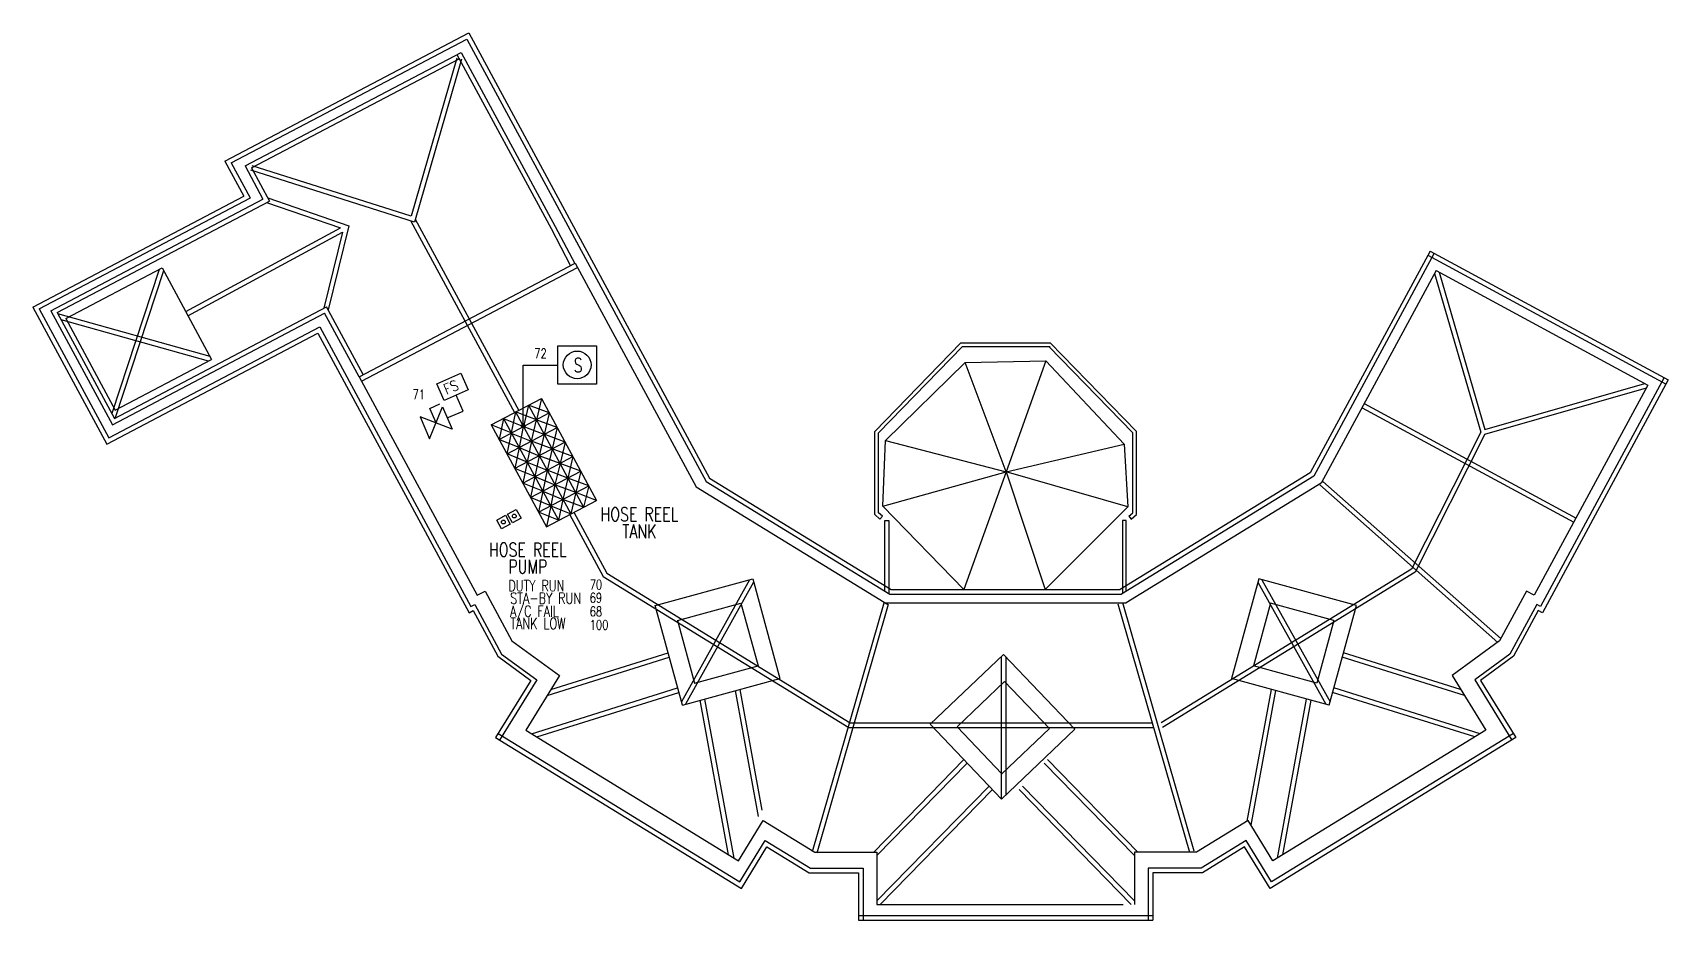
# Model space of a CAD drawing. Extents: x -2888 to 8486, y -2377 to 1555.
# Drawn here: x 6115.8 to 6381.2, y -202.3 to -58.3 of the extents above; entities that cross this region are included whole.
import ezdxf
from ezdxf.enums import TextEntityAlignment as Align

# ---------------------------------------------------------------- set-up
doc = ezdxf.new("R2010")
doc.units = 0
doc.layers.get('0').update_dxf_attribs({"linetype": 'CONTINUOUS'})
doc.layers.add('MIMIC_SIZE', color=7, linetype='CONTINUOUS')
doc.styles.add('PLOT02__REVB$0$NARROW', font='SIMPLEX', dxfattribs={"width": 0.75})
doc.styles.add('ROMANS', font='ROMANS.SHX', dxfattribs={"width": 0.8})

msp = doc.modelspace()

# ---------------------------------------------------------------- linework, layer by layer
at = {"color": 1}
for p, q in [((6180.169, -124.161), (6182.265, -118.978)), ((6180.194, -119.226), (6181.844, -118.51)), ((6181.214, -121.576), (6180.194, -119.226)), ((6182.265, -118.978), (6183.826, -122.574)), ((6185.603, -119.662), (6184.482, -117.078)), ((6183.826, -122.574), (6178.616, -120.583)), ((6178.616, -120.583), (6180.169, -124.161)), ((6183.044, -120.773), (6185.603, -119.662))]:
    msp.add_line(p, q, dxfattribs=at)
for points in [[(6200.971, -109.07), (6207.235, -109.07), (6207.235, -115.272), (6200.971, -115.272)], [(6182.531, -117.925), (6181.358, -115.222), (6185.261, -113.529), (6186.434, -116.231)]]:
    msp.add_lwpolyline(points, close=True, dxfattribs=at)
at = {"color": 1, "linetype": 'BYBLOCK'}
for centre, radius in [((6204.114, -112.17), 2.25), ((6195.36, -122.1), 0.299)]:
    msp.add_circle(centre, radius, dxfattribs=at)
at = {"layer": 'MIMIC_SIZE', "color": 0}
for p, q in [((6146.943, -79.103), (6186.527, -58.291)), ((6186.527, -58.291), (6225.602, -130.536)), ((6147.982, -79.419), (6186.214, -59.318)), ((6186.214, -59.318), (6225.028, -131.08)), ((6150.229, -79.905), (6185.283, -61.474)), ((6151.268, -80.221), (6184.97, -62.501)), ((6184.603, -62.395), (6177.183, -88.055)), ((6185.337, -62.607), (6177.699, -89.02)), ((6184.611, -61.838), (6199.878, -90.063)), ((6185.283, -61.474), (6200.549, -89.7)), ((6146.943, -79.103), (6150.015, -84.782)), ((6147.982, -79.419), (6151.054, -85.098)), ((6150.229, -79.905), (6153.134, -85.276)), ((6177.699, -89.02), (6151.152, -80.585)), ((6151.268, -80.221), (6154.173, -85.593)), ((6177.183, -88.055), (6151.384, -79.857)), ((6115.769, -102.787), (6150.015, -84.782)), ((6116.808, -103.104), (6151.103, -85.072)), ((6118.707, -103.377), (6153.134, -85.276)), ((6119.747, -103.693), (6154.173, -85.593)), ((6153.709, -85.837), (6165.685, -89.961)), ((6153.905, -85.096), (6167.086, -89.636)), ((6140.594, -103.532), (6165.685, -89.961)), ((6167.086, -89.636), (6163.719, -103.242)), ((6177.15, -88.845), (6193.947, -119.902)), ((6177.843, -88.522), (6194.623, -119.547)), ((6199.873, -90.055), (6203.042, -96.082)), ((6200.549, -89.7), (6203.718, -95.727)), ((6140.957, -104.204), (6166.053, -90.63)), ((6166.053, -90.63), (6162.997, -102.981)), ((6342.518, -93.708), (6323.056, -129.692)), ((6343.19, -94.072), (6323.63, -130.235)), ((6342.155, -94.38), (6380.795, -115.279)), ((6342.518, -93.708), (6381.158, -114.608)), ((6121.143, -104.658), (6136.762, -96.446)), ((6136.276, -96.702), (6128.59, -120.044)), ((6137.012, -96.908), (6129.154, -120.775)), ((6136.762, -96.446), (6144.79, -111.289)), ((6168.735, -114.12), (6203.789, -95.69)), ((6169.098, -114.792), (6204.152, -96.361)), ((6203.789, -95.69), (6223.405, -131.958)), ((6343.506, -96.867), (6324.85, -131.36)), ((6343.248, -97.345), (6350.734, -123.065)), ((6343.506, -96.867), (6377.854, -115.444)), ((6343.978, -97.122), (6351.404, -122.632)), ((6115.769, -102.787), (6127.808, -125.047)), ((6116.808, -103.104), (6128.121, -124.019)), ((6118.707, -103.377), (6128.71, -121.871)), ((6129.023, -120.843), (6163.449, -102.743)), ((6169.406, -113.757), (6163.449, -102.743)), ((6119.747, -103.693), (6129.023, -120.843)), ((6144.537, -110.822), (6119.859, -103.902)), ((6144.298, -111.548), (6120.365, -104.837)), ((6121.143, -104.658), (6129.171, -119.501)), ((6128.121, -124.019), (6162.367, -106.014)), ((6128.71, -121.871), (6163.137, -103.77)), ((6162.367, -106.014), (6186.884, -151.344)), ((6168.735, -114.12), (6163.137, -103.77)), ((6127.808, -125.047), (6162.054, -107.041)), ((6162.054, -107.041), (6186.576, -152.379)), ((6252.395, -122.967), (6266.369, -108.585)), ((6266.369, -108.585), (6280.885, -108.585)), ((6294.859, -122.967), (6280.885, -108.585)), ((6129.171, -119.501), (6144.79, -111.289)), ((6253.002, -123.214), (6266.625, -109.192)), ((6266.625, -109.192), (6280.885, -109.192)), ((6294.253, -123.214), (6280.629, -109.192)), ((6267.047, -111.784), (6254.156, -124.449)), ((6267.047, -111.784), (6280.154, -111.495)), ((6273.709, -129.516), (6267.047, -111.784)), ((6280.154, -111.495), (6273.709, -129.516)), ((6292.851, -125.03), (6280.154, -111.495)), ((6168.735, -114.12), (6187.894, -149.543)), ((6351.404, -122.632), (6377.374, -115.185)), ((6351.409, -123.424), (6377.6, -115.914)), ((6377.854, -115.444), (6359.411, -149.543)), ((6380.487, -114.244), (6360.42, -151.344)), ((6381.158, -114.608), (6360.729, -152.379)), ((6331.473, -119.114), (6365.821, -137.692)), ((6331.837, -118.443), (6366.184, -137.02)), ((6252.395, -136.464), (6252.395, -122.967)), ((6253.002, -136.186), (6253.002, -123.214)), ((6253.713, -135.109), (6254.156, -124.449)), ((6254.156, -124.449), (6273.709, -129.516)), ((6294.253, -136.186), (6294.253, -123.214)), ((6294.859, -136.464), (6294.859, -122.967)), ((6350.734, -123.065), (6339.489, -145.282)), ((6351.409, -123.424), (6340.072, -145.82)), ((6273.709, -129.516), (6292.851, -125.03)), ((6292.851, -125.03), (6293.444, -135.198)), ((6253.713, -135.109), (6273.709, -129.516)), ((6273.709, -129.516), (6266.88, -148.61)), ((6273.709, -129.516), (6280.03, -148.61)), ((6293.444, -135.198), (6273.709, -129.516)), ((6323.056, -129.692), (6292.209, -148.61)), ((6223.405, -131.958), (6254.623, -151.104)), ((6225.028, -131.08), (6254.856, -149.374)), ((6225.602, -130.536), (6255.072, -148.61)), ((6323.63, -130.235), (6292.424, -149.374)), ((6324.85, -131.36), (6293.168, -150.791)), ((6324.597, -131.646), (6353.516, -157.203)), ((6325.103, -131.074), (6354.022, -156.63)), ((6266.88, -148.61), (6253.713, -135.109)), ((6280.03, -148.61), (6293.444, -135.198)), ((6202.875, -136.408), (6208.341, -146.515)), ((6203.568, -136.085), (6208.915, -145.971)), ((6253.242, -137.194), (6252.395, -136.464)), ((6253.638, -136.734), (6253.002, -136.186)), ((6253.638, -136.734), (6253.242, -137.194)), ((6254.06, -148.902), (6254.06, -137.399)), ((6254.06, -137.399), (6254.667, -137.399)), ((6254.667, -137.399), (6254.667, -149.266)), ((6293.194, -137.399), (6292.587, -137.399)), ((6292.587, -137.399), (6292.587, -149.266)), ((6293.194, -148.902), (6293.194, -137.399)), ((6293.616, -136.734), (6294.253, -136.186)), ((6293.616, -136.734), (6294.012, -137.194)), ((6294.012, -137.194), (6294.859, -136.464)), ((6339.489, -145.282), (6298.849, -170.207)), ((6340.072, -145.82), (6299.064, -170.97)), ((6208.341, -146.515), (6248.216, -170.97)), ((6208.915, -145.971), (6248.432, -170.207)), ((6216.763, -151.192), (6232.596, -146.871)), ((6232.08, -147.011), (6221.034, -166.839)), ((6232.739, -147.397), (6221.693, -167.225)), ((6232.596, -146.871), (6237.01, -163.045)), ((6255.072, -148.61), (6292.209, -148.61)), ((6314.709, -146.871), (6310.294, -163.045)), ((6314.565, -147.397), (6325.611, -167.225)), ((6330.541, -151.192), (6314.709, -146.871)), ((6315.224, -147.011), (6326.27, -166.839)), ((6186.884, -151.344), (6187.492, -151.015)), ((6187.492, -151.015), (6191.855, -159.081)), ((6187.894, -149.543), (6189.173, -148.851)), ((6189.173, -148.851), (6193.536, -156.917)), ((6221.178, -167.366), (6216.763, -151.192)), ((6220.39, -153.625), (6230.677, -150.817)), ((6230.677, -150.817), (6233.46, -161.011)), ((6242.319, -191.109), (6253.918, -150.791)), ((6243.053, -191.32), (6254.652, -151.002)), ((6253.918, -150.791), (6293.168, -150.791)), ((6254.856, -149.374), (6292.424, -149.374)), ((6303.499, -191.283), (6291.9, -150.965)), ((6304.233, -191.072), (6292.634, -150.754)), ((6316.627, -150.817), (6313.845, -161.011)), ((6326.915, -153.625), (6316.627, -150.817)), ((6326.127, -167.366), (6330.541, -151.192)), ((6358.131, -148.851), (6353.769, -156.917)), ((6359.813, -151.015), (6355.45, -159.081)), ((6359.411, -149.543), (6358.131, -148.851)), ((6360.42, -151.344), (6359.813, -151.015)), ((6186.576, -152.379), (6187.247, -152.016)), ((6187.247, -152.016), (6191.247, -159.41)), ((6220.39, -153.625), (6223.172, -163.819)), ((6326.915, -153.625), (6324.132, -163.819)), ((6360.057, -152.016), (6356.058, -159.41)), ((6360.729, -152.379), (6360.057, -152.016)), ((6191.855, -159.081), (6197.552, -163.259)), ((6193.536, -156.917), (6201.231, -162.559)), ((6199.846, -164.809), (6218.855, -158.854)), ((6261.402, -170.445), (6273.29, -159.131)), ((6273.29, -159.131), (6284.849, -171.276)), ((6347.458, -164.809), (6328.45, -158.854)), ((6353.769, -156.917), (6346.074, -162.559)), ((6355.45, -159.081), (6349.752, -163.259)), ((6191.247, -159.41), (6196.606, -163.34)), ((6199.236, -165.801), (6219.056, -159.591)), ((6223.172, -163.819), (6233.46, -161.011)), ((6272.909, -159.494), (6272.909, -182.536)), ((6273.672, -159.532), (6273.672, -181.912)), ((6324.132, -163.819), (6313.845, -161.011)), ((6348.068, -165.801), (6328.249, -159.591)), ((6356.058, -159.41), (6350.698, -163.34)), ((6196.606, -163.34), (6190.886, -172.637)), ((6197.552, -163.259), (6191.537, -173.037)), ((6201.231, -162.559), (6195.771, -171.433)), ((6221.178, -167.366), (6237.01, -163.045)), ((6265.749, -170.866), (6273.473, -163.515)), ((6273.473, -163.515), (6280.759, -171.17)), ((6326.127, -167.366), (6310.294, -163.045)), ((6346.074, -162.559), (6351.533, -171.433)), ((6349.752, -163.259), (6355.768, -173.037)), ((6350.698, -163.34), (6356.418, -172.637)), ((6196.684, -171.993), (6220.412, -164.559)), ((6197.548, -172.522), (6220.613, -165.296)), ((6228.694, -191.624), (6224.091, -166.571)), ((6229.569, -192.161), (6224.831, -166.369)), ((6233.559, -185.401), (6229.806, -164.973)), ((6234.151, -184.399), (6230.552, -164.807)), ((6312.826, -186.18), (6316.753, -164.807)), ((6313.479, -186.855), (6317.498, -164.973)), ((6317.736, -192.161), (6322.474, -166.369)), ((6318.611, -191.624), (6323.213, -166.571)), ((6349.757, -172.522), (6326.692, -165.296)), ((6350.62, -171.993), (6326.893, -164.559)), ((6191.286, -171.986), (6230.51, -196.043)), ((6195.771, -171.433), (6230.298, -192.608)), ((6248.216, -170.97), (6297.547, -170.97)), ((6248.432, -170.207), (6297.547, -170.207)), ((6272.96, -182.59), (6261.402, -170.445)), ((6265.749, -170.866), (6273.034, -178.522)), ((6272.96, -182.59), (6284.849, -171.276)), ((6273.034, -178.522), (6280.759, -171.17)), ((6356.019, -171.986), (6316.795, -196.043)), ((6351.533, -171.433), (6317.007, -192.608)), ((6190.886, -172.637), (6230.762, -197.093)), ((6356.418, -172.637), (6316.543, -197.093)), ((6252.23, -191.214), (6266.877, -176.198)), ((6252.763, -191.761), (6267.404, -176.752)), ((6294.542, -191.761), (6279.9, -176.752)), ((6295.075, -191.214), (6280.427, -176.198)), ((6252.763, -199.13), (6270.954, -180.482)), ((6253.296, -199.677), (6271.481, -181.035)), ((6294.008, -199.677), (6275.824, -181.035)), ((6294.542, -199.13), (6276.351, -180.482)), ((6230.298, -192.608), (6234.305, -186.074)), ((6234.305, -186.074), (6242.686, -191.214)), ((6313, -186.074), (6304.619, -191.214)), ((6317.007, -192.608), (6313, -186.074)), ((6230.51, -196.043), (6234.64, -189.308)), ((6230.762, -197.093), (6234.892, -190.358)), ((6234.64, -189.308), (6241.962, -193.799)), ((6234.892, -190.358), (6241.747, -194.562)), ((6312.664, -189.308), (6305.342, -193.799)), ((6312.413, -190.358), (6305.558, -194.562)), ((6316.543, -197.093), (6312.413, -190.358)), ((6316.795, -196.043), (6312.664, -189.308)), ((6242.686, -191.214), (6252.763, -191.214)), ((6252.763, -191.214), (6252.763, -199.677)), ((6304.619, -191.214), (6294.542, -191.214)), ((6294.542, -191.214), (6294.542, -199.677)), ((6241.747, -194.562), (6249.757, -194.562)), ((6241.962, -193.799), (6250.521, -193.799)), ((6249.757, -194.562), (6249.757, -202.261)), ((6250.521, -193.799), (6250.521, -202.261)), ((6305.342, -193.799), (6296.784, -193.799)), ((6296.784, -193.799), (6296.784, -202.261)), ((6305.558, -194.562), (6297.547, -194.562)), ((6297.547, -194.562), (6297.547, -202.261)), ((6249.757, -201.498), (6297.547, -201.498)), ((6252.763, -199.677), (6292.702, -199.677)), ((6249.757, -202.261), (6297.547, -202.261))]:
    msp.add_line(p, q, dxfattribs=at)
at = {"layer": 'MIMIC_SIZE', "color": 1}
for p, q in [((6195.36, -122.1), (6195.36, -112.222)), ((6195.36, -112.222), (6200.971, -112.222)), ((6190.175, -121.886), (6198.315, -117.606)), ((6196.219, -118.708), (6195.401, -122.173)), ((6196.219, -118.708), (6205.163, -135.246)), ((6199.592, -119.969), (6196.219, -118.708)), ((6198.315, -117.606), (6197.496, -121.071)), ((6198.315, -117.606), (6207.259, -134.144)), ((6190.175, -121.886), (6199.119, -138.424)), ((6193.427, -123.211), (6190.175, -121.886)), ((6191.452, -124.249), (6199.592, -119.969)), ((6192.149, -120.848), (6191.452, -124.249)), ((6192.149, -120.848), (6201.093, -137.386)), ((6192.149, -120.848), (6195.401, -122.173)), ((6194.123, -119.81), (6193.427, -123.211)), ((6194.123, -119.81), (6203.068, -136.348)), ((6197.496, -121.071), (6194.123, -119.81)), ((6197.469, -121.085), (6196.65, -124.55)), ((6200.842, -122.346), (6197.469, -121.085)), ((6199.564, -119.983), (6198.746, -123.448)), ((6194.676, -125.588), (6191.425, -124.263)), ((6193.399, -123.225), (6192.702, -126.626)), ((6192.73, -126.611), (6200.87, -122.331)), ((6193.399, -123.225), (6196.65, -124.55)), ((6193.952, -129.003), (6202.092, -124.723)), ((6195.373, -122.187), (6194.676, -125.588)), ((6198.746, -123.448), (6195.373, -122.187)), ((6196.678, -124.535), (6195.982, -127.936)), ((6200.052, -125.796), (6196.678, -124.535)), ((6198.774, -123.433), (6197.956, -126.898)), ((6202.148, -124.694), (6198.774, -123.433)), ((6200.87, -122.331), (6200.052, -125.796)), ((6202.148, -124.694), (6201.33, -128.158)), ((6195.982, -127.936), (6192.73, -126.611)), ((6194.704, -125.573), (6194.008, -128.974)), ((6194.704, -125.573), (6197.956, -126.898)), ((6195.286, -131.336), (6203.426, -127.056)), ((6197.956, -126.898), (6197.26, -130.298)), ((6201.33, -128.158), (6197.956, -126.898)), ((6200.052, -125.796), (6199.234, -129.26)), ((6203.426, -127.056), (6200.052, -125.796)), ((6203.426, -127.056), (6202.608, -130.521)), ((6197.26, -130.298), (6194.008, -128.974)), ((6195.982, -127.936), (6195.286, -131.336)), ((6195.982, -127.936), (6199.234, -129.26)), ((6196.564, -133.699), (6204.704, -129.419)), ((6199.234, -129.26), (6198.538, -132.661)), ((6202.608, -130.521), (6199.234, -129.26)), ((6201.33, -128.158), (6200.512, -131.623)), ((6204.704, -129.419), (6201.33, -128.158)), ((6204.704, -129.419), (6203.886, -132.884)), ((6198.538, -132.661), (6195.286, -131.336)), ((6197.26, -130.298), (6196.564, -133.699)), ((6197.26, -130.298), (6200.512, -131.623)), ((6197.842, -136.061), (6205.981, -131.782)), ((6198.538, -132.661), (6197.842, -136.061)), ((6198.538, -132.661), (6201.79, -133.985)), ((6200.512, -131.623), (6199.816, -135.023)), ((6203.886, -132.884), (6200.512, -131.623)), ((6202.608, -130.521), (6201.79, -133.985)), ((6205.981, -131.782), (6202.608, -130.521)), ((6205.981, -131.782), (6205.163, -135.246)), ((6199.816, -135.023), (6196.564, -133.699)), ((6199.119, -138.424), (6207.259, -134.144)), ((6199.816, -135.023), (6199.119, -138.424)), ((6199.816, -135.023), (6203.068, -136.348)), ((6201.79, -133.985), (6201.093, -137.386)), ((6205.163, -135.246), (6201.79, -133.985)), ((6203.886, -132.884), (6203.068, -136.348)), ((6207.259, -134.144), (6203.886, -132.884)), ((6201.093, -137.386), (6197.842, -136.061))]:
    msp.add_line(p, q, dxfattribs=at)
for points in [[(6191.054, -137.336), (6192.46, -136.57), (6193.232, -137.987), (6191.826, -138.753)], [(6192.825, -136.371), (6194.231, -135.606), (6195.003, -137.023), (6193.597, -137.789)]]:
    msp.add_lwpolyline(points, close=True, dxfattribs=at)
for centre in [(6192.143, -137.662), (6193.914, -136.697)]:
    msp.add_circle(centre, 0.31, dxfattribs=at)

# ---------------------------------------------------------------- texts
at = {"color": 0, "linetype": 'BYBLOCK', "style": 'PLOT02__REVB$0$NARROW', "width": 0.75}
for s, p in [('72', (6197.158, -111.097)), ('71', (6177.419, -117.732)), ('70', (6206.153, -148.601)), ('69', (6206.153, -150.727)), ('68', (6206.153, -152.956)), ('100', (6206.153, -155.133))]:
    msp.add_text(s, height=1.5671, dxfattribs=at).set_placement(p)
at = {"color": 1, "linetype": 'BYBLOCK', "style": 'PLOT02__REVB$0$NARROW', "width": 0.75}
msp.add_text('S', height=2.255, dxfattribs=at).set_placement((6203.555, -113.34))
at = {"color": 1, "style": 'ROMANS', "width": 0.85}
msp.add_text('FS', height=1.6959, rotation=23.45774, dxfattribs=at).set_placement((6182.913, -117.033))
at = {"color": 0, "linetype": 'BYBLOCK', "style": 'PLOT02__REVB$0$NARROW', "width": 0.75}
for s, height, p in [('HOSE REEL', 2.2387, (6214.203, -137.523)), ('TANK', 2.2387, (6214.203, -140.286)), ('HOSE REEL', 2.2387, (6196.102, -143.263)), ('PUMP', 2.2387, (6196.102, -146.026)), ('DUTY RUN', 1.7909, (6197.494, -148.881)), ('A/C FAIL', 1.7909, (6197.183, -153.028)), ('STA-BY RUN', 1.7909, (6199.003, -150.913)), ('TANK LOW', 1.7909, (6197.759, -155.018))]:
    msp.add_text(s, height=height, dxfattribs=at).set_placement(p, align=Align.CENTER)

doc.saveas('drawing.dxf')
